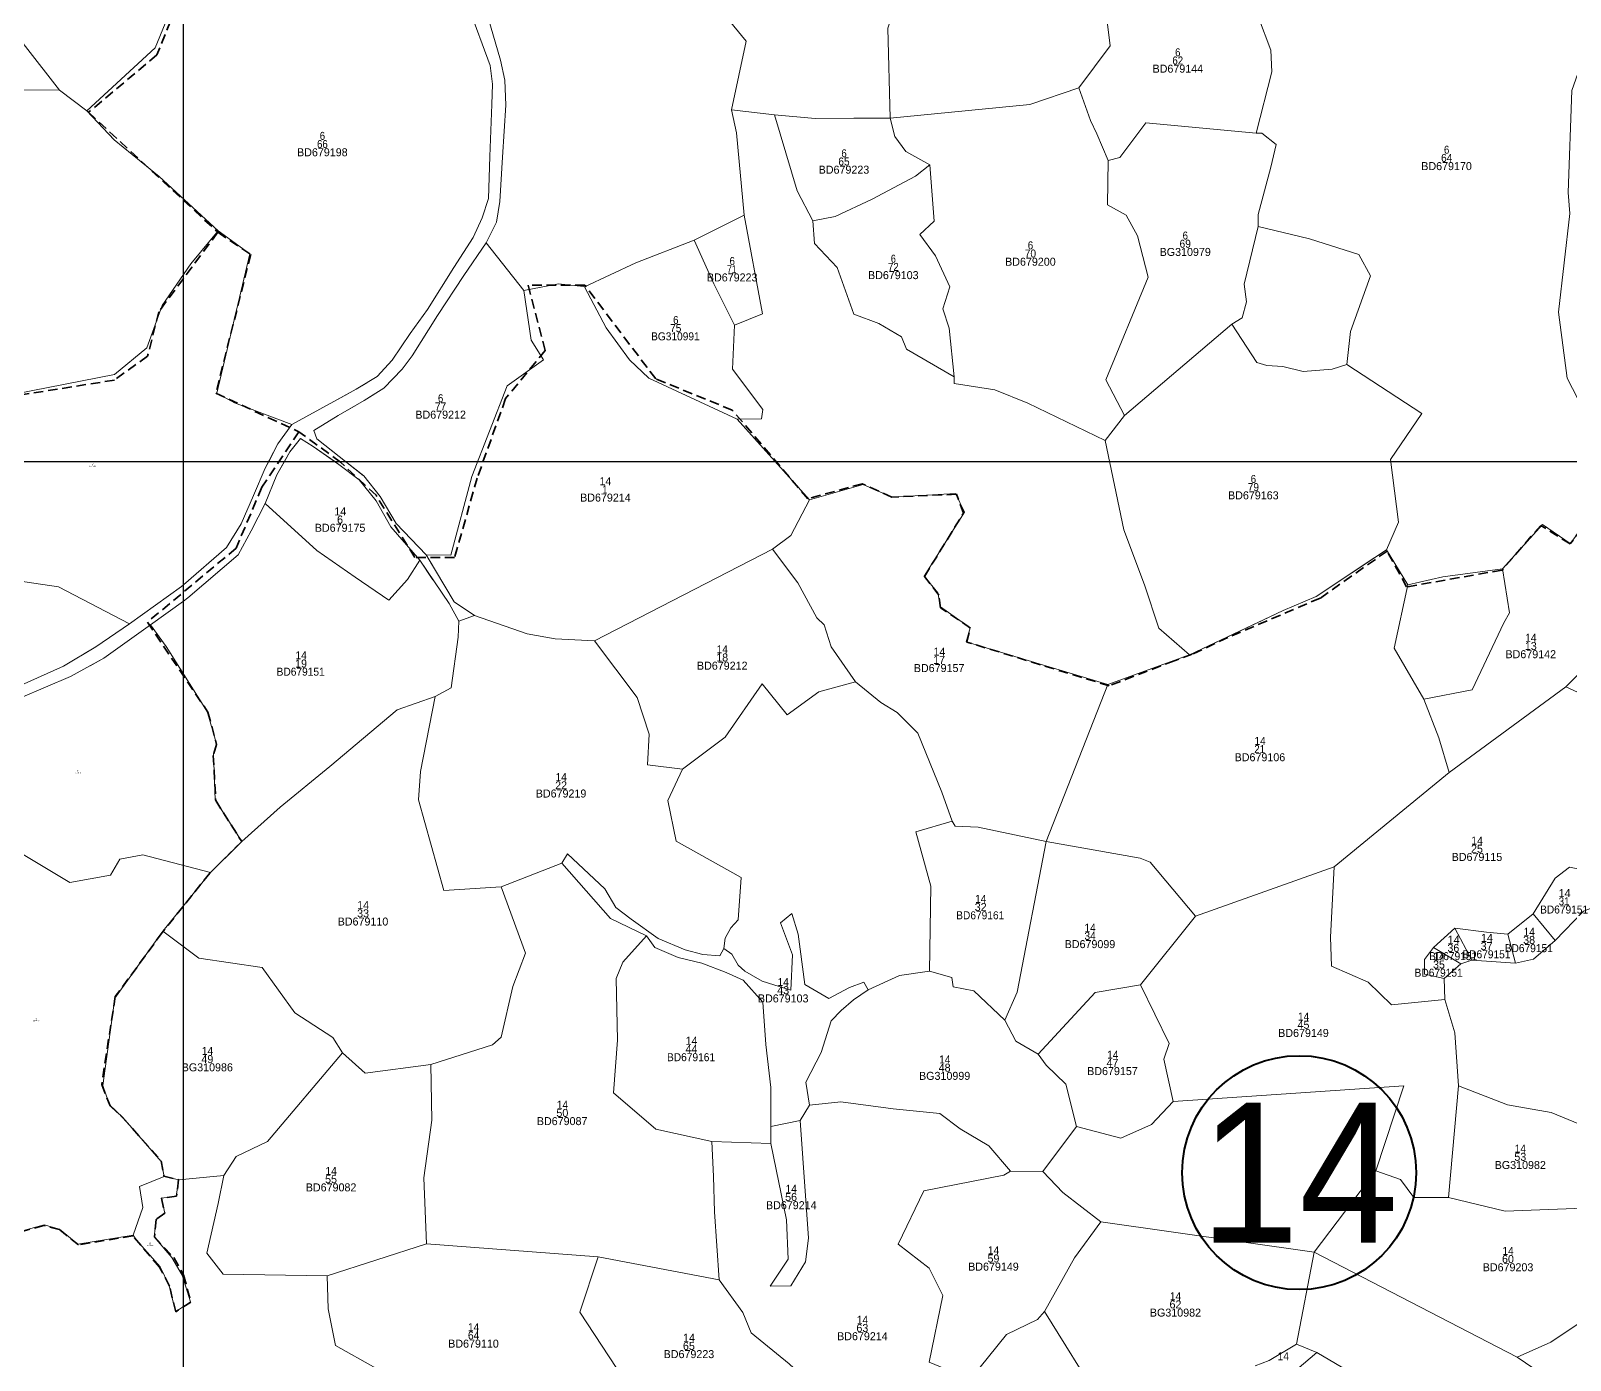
# Model space of a CAD drawing. Header units: metres. Extents: x 547915 to 556085, y 1814738 to 1822008.
# Drawn here: x 548924 to 549693, y 1818551 to 1819215 of the extents above; entities that cross this region are included whole.
import ezdxf
from ezdxf.enums import TextEntityAlignment as Align

# ---------------------------------------------------------------- set-up
doc = ezdxf.new("R2010")
doc.units = ezdxf.units.M
doc.header["$LTSCALE"] = 1.6
doc.linetypes.add('MEDIUM_DASHED', pattern=[4.5, 3, -1.5])
for name, color, linetype, lineweight in [('10', 7, 'Continuous', 13), ('23', 7, 'Continuous', 13), ('34', 7, 'MEDIUM_DASHED', 35), ('54', 7, 'Continuous', 25)]:
    doc.layers.add(name, color=color, linetype=linetype, lineweight=lineweight)
doc.layers.add('20', color=7, linetype='Continuous')

msp = doc.modelspace()

# ---------------------------------------------------------------- linework, layer by layer
at = {"layer": '10'}
for p, q in [((548938.14, 1819185.66), (548951.83, 1819175.4)), ((549273.92, 1819175.9), (549295.4, 1819173.36)), ((549151.4, 1819109.27), (549170.11, 1819085.53)), ((549470.37, 1819022.99), (549523.97, 1819068.63)), ((549470.37, 1819022.99), (549460.8, 1819010.5)), ((549590.2, 1818948.45), (549601.33, 1818955.89)), ((549462.06, 1818888.45), (549502.86, 1818903.28)), ((549431.27, 1818809.94), (549462.06, 1818888.45)), ((549013.52, 1818794.42), (549029.3, 1818810.06)), ((549505.97, 1818772.66), (549478.34, 1818738.37)), ((549674.71, 1818773.75), (549685.7, 1818760.53)), ((549643.96, 1818750.71), (549635.56, 1818766.6)), ((549662.04, 1818763.72), (549665.8, 1818749.1)), ((549624.83, 1818756.92), (549638.46, 1818748.81)), ((549630.14, 1818741.43), (549630.51, 1818731.07)), ((549313.03, 1818678.15), (549308.23, 1818670.54)), ((549293.65, 1818667.49), (549308.23, 1818670.54)), ((549429.58, 1818645), (549446.36, 1818667.56)), ((549596.07, 1818645.36), (549565.28, 1818604.73)), ((549020.27, 1818642.97), (548997.73, 1818640.82)), ((549071.82, 1818592.84), (549121.54, 1818608.85)), ((549121.54, 1818608.85), (549207.31, 1818602.4)), ((549267.74, 1818590.79), (549207.31, 1818602.4)), ((549666.66, 1818552.09), (549565.28, 1818604.73))]:
    msp.add_line(p, q, dxfattribs=at)
for points in [[(549313.61, 1819323.28), (549308.39, 1819289.92), (549310.22, 1819246.25), (549289.82, 1819239.18), (549268.94, 1819225.2), (549281.31, 1819210.18), (549273.92, 1819175.9)], [(548951.83, 1819175.4), (548985.95, 1819206.78), (549000.84, 1819243.55), (548938.49, 1819316.2)], [(549435.49, 1819278.07), (549408.67, 1819268.7), (549380.22, 1819264.15), (549366.25, 1819236.21), (549358.1, 1819234.94), (549352.11, 1819216.61), (549353.32, 1819171.62)], [(549705.63, 1819017.09), (549699.6, 1819026.09), (549691.66, 1819041.62), (549687.24, 1819074.71), (549692.92, 1819123.96), (549692.08, 1819134.57), (549694.01, 1819185.53), (549709, 1819228), (549721.04, 1819259.32), (549735.79, 1819282.28)], [(549486.28, 1819249.42), (549468.22, 1819233.26), (549461.53, 1819221.37), (549463.27, 1819207.79), (549447.5, 1819186.88)], [(548894.01, 1819243.43), (548902.75, 1819231.03), (548938.14, 1819185.66)], [(549000.84, 1819243.55), (548985.95, 1819206.78), (548951.83, 1819175.4)], [(549517.32, 1819241.21), (549537.33, 1819221.91), (549543.52, 1819205.73), (549544.02, 1819194.77), (549536.24, 1819164.17)], [(548938.14, 1819185.66), (548902.94, 1819185.83), (548857.78, 1819158.56), (548836.76, 1819145.69), (548823.33, 1819140.34), (548798.81, 1819122.41)], [(549447.5, 1819186.88), (549423.11, 1819178.51), (549353.32, 1819171.62)], [(549447.5, 1819186.88), (549453.42, 1819170.54), (549456.6, 1819163.81), (549462.2, 1819150.41)], [(548951.83, 1819175.4), (548965.41, 1819160.82), (548987.94, 1819142.47), (549017.32, 1819115.28), (549003.67, 1819098.77), (548989.38, 1819077.95), (548981.8, 1819056.85), (548965.54, 1819043.52), (548866, 1819024), (548841, 1819020)], [(548951.83, 1819175.4), (548965.41, 1819160.82), (548987.94, 1819142.47), (549017.32, 1819115.28)], [(549280.38, 1819123.2), (549276.41, 1819164.38), (549273.92, 1819175.9)], [(549314.57, 1819120.33), (549306.83, 1819135.26), (549295.4, 1819173.36)], [(549353.32, 1819171.62), (549335.05, 1819171.61), (549315.78, 1819171.47), (549295.4, 1819173.36)], [(549373.18, 1819148.4), (549361.1, 1819155.07), (549355.58, 1819162.51), (549353.32, 1819171.62)], [(549462.2, 1819150.41), (549468.03, 1819151.94), (549481.03, 1819169.27), (549536.24, 1819164.17)], [(549536.24, 1819164.17), (549539.02, 1819164.11), (549546.29, 1819158.52), (549543.57, 1819147.19), (549537.22, 1819123.44), (549537.27, 1819117.56)], [(549314.57, 1819120.33), (549325.76, 1819122.48), (549344.32, 1819131.1), (549365.87, 1819142.67), (549373.18, 1819148.4)], [(549385.34, 1819042.31), (549382.74, 1819066.67), (549379.68, 1819076.38), (549383.12, 1819087.38), (549375.98, 1819102.78), (549368.16, 1819113.5), (549375.25, 1819120.13), (549373.18, 1819148.4)], [(549462.2, 1819150.41), (549461.9, 1819128.31), (549471.24, 1819123.22), (549476.88, 1819112.86), (549482.23, 1819092.14), (549461.01, 1819040.87), (549470.37, 1819022.99)], [(549275.42, 1819068.14), (549289.5, 1819073.78), (549280.38, 1819123.2), (549255.38, 1819110.66)], [(548841, 1819020), (548866, 1819024), (548965.54, 1819043.52), (548981.8, 1819056.85), (548989.38, 1819077.95), (549003.67, 1819098.77), (549017.32, 1819115.28), (549033.18, 1819103.89), (549016.75, 1819034.2), (549025.57, 1819029.31), (549054.14, 1819018.52)], [(549054.14, 1819018.52), (549025.57, 1819029.31), (549016.75, 1819034.2), (549033.18, 1819103.89), (549017.32, 1819115.28)], [(549385.34, 1819042.31), (549361.4, 1819056.12), (549358.98, 1819062.34), (549347.66, 1819068.96), (549335.11, 1819073.67), (549326.8, 1819096.91), (549315.42, 1819109.06), (549314.57, 1819120.33)], [(549523.97, 1819068.63), (549529.14, 1819071.85), (549531.45, 1819079.84), (549530.24, 1819088.72), (549537.27, 1819117.56)], [(549581.53, 1819048.46), (549583.3, 1819064.99), (549593.33, 1819092.85), (549587.55, 1819103.52), (549562.92, 1819111.32), (549537.27, 1819117.56)], [(549200.54, 1819087.31), (549226.17, 1819099.33), (549255.38, 1819110.66)], [(549255.38, 1819110.66), (549265.11, 1819088.88), (549275.42, 1819068.14)], [(549312.98, 1818980.85), (549276.87, 1819021.18), (549232.72, 1819041.59), (549222.93, 1819050.87), (549211.27, 1819066.86), (549200.54, 1819087.31), (549200.08, 1819087.41), (549187.49, 1819088.89), (549170.11, 1819085.53), (549173.83, 1819060.59), (549179.98, 1819050.76), (549161.82, 1819037.83), (549144.27, 1818992.54), (549133.68, 1818953.19), (549121.3, 1818953.33)], [(549170.11, 1819085.53), (549173.83, 1819060.59), (549179.98, 1819050.76), (549161.82, 1819037.83), (549144.27, 1818992.54), (549133.68, 1818953.19), (549121.3, 1818953.33)], [(549170.11, 1819085.53), (549187.49, 1819088.89), (549200.08, 1819087.41), (549200.54, 1819087.31)], [(549276.87, 1819021.18), (549232.72, 1819041.59), (549222.93, 1819050.87), (549211.27, 1819066.86), (549200.54, 1819087.31)], [(549275.42, 1819068.14), (549274.42, 1819046.08), (549289.58, 1819025.98), (549288.94, 1819021.35), (549276.87, 1819021.18)], [(549523.97, 1819068.63), (549536.48, 1819049.53), (549541.58, 1819048.07), (549549.62, 1819047.55), (549559.68, 1819044.94), (549574.24, 1819046.24), (549581.53, 1819048.46)], [(549581.53, 1819048.46), (549618.97, 1819024), (549603.33, 1819000.96), (549607.3, 1818969.62), (549601.33, 1818955.89)], [(549385.34, 1819042.31), (549385.3, 1819038.93), (549405.55, 1819035.79), (549422.05, 1819029.11), (549460.8, 1819010.5)], [(549276.87, 1819021.18), (549312.98, 1818980.85), (549339.84, 1818988.54), (549354.03, 1818982.11), (549385.98, 1818983.96), (549390.39, 1818974.6), (549383.34, 1818963.28), (549370.21, 1818942.64), (549377.15, 1818934.25), (549378.39, 1818927.38), (549393.29, 1818916.88), (549391.33, 1818909.85), (549462.06, 1818888.45)], [(549705.63, 1819017.09), (549711.63, 1818997.69), (549707.44, 1818977.45), (549693.18, 1818959.05), (549679.31, 1818968.42), (549659.34, 1818946.35), (549629.49, 1818942.29), (549612.09, 1818938.25), (549601.33, 1818955.89)], [(549460.8, 1819010.5), (549470.1, 1818965.85), (549480.33, 1818938.25), (549487.54, 1818916.6), (549502.86, 1818903.28), (549519.26, 1818911.04)], [(549312.98, 1818980.85), (549339.84, 1818988.54), (549354.03, 1818982.11), (549385.98, 1818983.96), (549390.39, 1818974.6), (549383.34, 1818963.28), (549370.21, 1818942.64), (549377.15, 1818934.25), (549378.39, 1818927.38), (549393.29, 1818916.88), (549391.33, 1818909.85), (549462.06, 1818888.45)], [(549040.91, 1818978.94), (549066.78, 1818955.47), (549085.83, 1818942.15), (549102.71, 1818930.69), (549111.98, 1818940.95), (549118.16, 1818950.59)], [(549312.98, 1818980.85), (549303.55, 1818962.99), (549294.51, 1818956.22)], [(549693.18, 1818959.05), (549679.31, 1818968.42), (549659.34, 1818946.35)], [(549145.44, 1818922.96), (549171.8, 1818913.87), (549185.85, 1818911.35), (549205.47, 1818910.32), (549294.51, 1818956.22)], [(549294.51, 1818956.22), (549307.07, 1818939.39), (549316.58, 1818921.8), (549320.25, 1818918.39), (549323.77, 1818907.31), (549335.99, 1818889.82)], [(549612.09, 1818938.25), (549601.33, 1818955.89), (549566.2, 1818932.41), (549549.74, 1818925.46), (549502.86, 1818903.28), (549462.06, 1818888.45)], [(548973.01, 1818918.81), (548937.55, 1818937.29), (548854.22, 1818949.72)], [(549519.26, 1818911.04), (549549.74, 1818925.46), (549566.2, 1818932.41), (549590.2, 1818948.45)], [(549612.09, 1818938.25), (549629.49, 1818942.29), (549659.34, 1818946.35)], [(549659.34, 1818946.35), (549662.91, 1818924.27), (549660.01, 1818919.29), (549644.19, 1818885.87), (549619.95, 1818881.09)], [(549619.95, 1818881.09), (549605.13, 1818906.74), (549612.09, 1818938.25)], [(549013.52, 1818794.42), (549029.3, 1818810.06), (549015.98, 1818830.79), (549015.03, 1818854.02), (549016.7, 1818858.31), (549011.89, 1818875.06), (548991.42, 1818907.51), (548983.59, 1818918.3)], [(548983.59, 1818918.3), (548991.42, 1818907.51), (549011.89, 1818875.06), (549016.7, 1818858.31), (549015.03, 1818854.02), (549015.98, 1818830.79), (549029.3, 1818810.06)], [(549125.79, 1818882.44), (549133.89, 1818886.84), (549137.34, 1818912.21), (549137.76, 1818920.23)], [(549205.47, 1818910.32), (549226.8, 1818881.94), (549232.81, 1818863.73), (549231.97, 1818848.37), (549249.44, 1818846.21)], [(549726.18, 1818912.9), (549711.37, 1818907.73), (549690.97, 1818887.3), (549708.77, 1818879.19)], [(549029.3, 1818810.06), (549048.45, 1818827.12), (549073.18, 1818847.47), (549106.83, 1818875.82), (549125.79, 1818882.44)], [(549125.79, 1818882.44), (549118.61, 1818845.03), (549117.47, 1818830.76), (549130.21, 1818785.44), (549158.86, 1818787.37), (549189.13, 1818799.1)], [(549249.44, 1818846.21), (549270.76, 1818862.12), (549289.32, 1818888.88), (549301.85, 1818873.38), (549317.56, 1818884.86), (549335.99, 1818889.82)], [(549335.99, 1818889.82), (549348.66, 1818879.49), (549356.72, 1818874.54), (549367.18, 1818864.17), (549379.04, 1818834.73), (549384.3, 1818820.09)], [(549619.95, 1818881.09), (549627.59, 1818861.79), (549632.74, 1818844.47), (549690.97, 1818887.3)], [(549249.44, 1818846.21), (549242.21, 1818830.43), (549246.3, 1818810.08), (549278.84, 1818792.07), (549277.32, 1818770.88), (549273.56, 1818766.78), (549270.86, 1818761.62), (549270.07, 1818756.47)], [(549632.74, 1818844.47), (549575.13, 1818797.35), (549505.97, 1818772.66)], [(548850.55, 1818812.32), (548872.16, 1818812.19), (548895.27, 1818818.12), (548943.28, 1818789.55), (548963.56, 1818793.2), (548968.27, 1818801.16), (548979.71, 1818803.28), (549013.52, 1818794.42)], [(549384.3, 1818820.09), (549366.13, 1818814.79), (549373.61, 1818787.61), (549372.95, 1818745.11)], [(549384.3, 1818820.09), (549385.8, 1818817.58), (549397.28, 1818817.22), (549431.27, 1818809.94)], [(549431.27, 1818809.94), (549416.81, 1818734.68), (549410.53, 1818720.71)], [(549431.27, 1818809.94), (549478.19, 1818801.65), (549483.15, 1818799.65), (549505.97, 1818772.66)], [(549189.13, 1818799.1), (549191.99, 1818803.77), (549210.68, 1818786.27), (549216.14, 1818777.07), (549223.85, 1818771.08), (549237.28, 1818761.51), (549250.88, 1818755.77), (549259.59, 1818753.47), (549268.19, 1818752.82), (549270.07, 1818756.47)], [(549231.53, 1818762.86), (549213.55, 1818771.44), (549189.13, 1818799.1)], [(549013.52, 1818794.42), (548989.78, 1818765.12), (548965.69, 1818731.69), (548959.69, 1818687.97), (548963.13, 1818678.33), (548969.79, 1818671.97), (548988.88, 1818650.04), (548990.46, 1818642.49)], [(549079.59, 1818704.35), (549074.75, 1818712.03), (549055.77, 1818724.28), (549039.43, 1818746.99), (549007.82, 1818751.59), (548989.78, 1818765.12), (549013.52, 1818794.42)], [(549575.13, 1818797.35), (549573.44, 1818762.1), (549573.88, 1818747.7), (549592.23, 1818739.67), (549603.8, 1818728.36), (549630.51, 1818731.07)], [(549702.12, 1818795.29), (549692.75, 1818797.23), (549685.64, 1818791.74), (549674.71, 1818773.75), (549662.04, 1818763.72)], [(549158.86, 1818787.37), (549170.94, 1818754.14), (549164.73, 1818737.46), (549158.8, 1818712.09), (549154.46, 1818708.39), (549123.63, 1818698.56)], [(549685.7, 1818760.53), (549699.83, 1818775.08), (549704.18, 1818776.86), (549730.38, 1818776.91)], [(549342.21, 1818735.77), (549340.17, 1818739.6), (549332.91, 1818736.92), (549322.66, 1818731.53), (549310.58, 1818738.45), (549308.29, 1818756.18), (549307.26, 1818763.62), (549304.21, 1818773.97), (549298.41, 1818769.38), (549304.41, 1818753.25), (549303.59, 1818735.64), (549289.33, 1818740.18), (549280.71, 1818745.12), (549277.37, 1818748.09), (549274.13, 1818753.58), (549270.07, 1818756.47)], [(548997.73, 1818640.82), (548990.46, 1818642.49), (548988.88, 1818650.04), (548969.79, 1818671.97), (548963.13, 1818678.33), (548959.69, 1818687.97), (548965.69, 1818731.69), (548989.78, 1818765.12)], [(549231.53, 1818762.86), (549219.62, 1818749.74), (549216.3, 1818741.51), (549217.05, 1818710.67), (549215.05, 1818684.32), (549236.19, 1818666.16), (549264.17, 1818660.03)], [(549231.53, 1818762.86), (549235.59, 1818756.99), (549247.36, 1818752.01), (549259.07, 1818749.17), (549271.31, 1818744.41), (549279.86, 1818740.73), (549289.66, 1818729.7), (549291.16, 1818708.55), (549293.59, 1818687.05), (549293.65, 1818667.49)], [(549662.04, 1818763.72), (549651.31, 1818764.63), (549635.56, 1818766.6), (549624.83, 1818756.92)], [(549665.8, 1818749.1), (549674.91, 1818751.11), (549685.7, 1818760.53)], [(549624.83, 1818756.92), (549620.27, 1818750.92), (549620.39, 1818743.61), (549630.14, 1818741.43)], [(549342.21, 1818735.77), (549357.97, 1818743.07), (549372.95, 1818745.11)], [(549372.95, 1818745.11), (549384.11, 1818742.06), (549384.84, 1818737.35), (549395.13, 1818735.25), (549410.53, 1818720.71)], [(549630.14, 1818741.43), (549638.46, 1818748.81), (549643.96, 1818750.71), (549665.8, 1818749.1)], [(549478.34, 1818738.37), (549455.69, 1818734.43), (549427.28, 1818703.66)], [(549494.7, 1818680.01), (549490.08, 1818701.22), (549492.81, 1818709.02), (549478.34, 1818738.37)], [(549342.21, 1818735.77), (549335.03, 1818730.83), (549328.77, 1818725.57), (549323.79, 1818720.33), (549318.72, 1818704.41), (549311.11, 1818689.58), (549313.03, 1818678.15)], [(549630.51, 1818731.07), (549635.52, 1818714.4), (549637.33, 1818687.89)], [(549427.28, 1818703.66), (549416.09, 1818710.23), (549410.53, 1818720.71)], [(549079.59, 1818704.35), (549042.02, 1818659.99), (549026.48, 1818652.57), (549020.27, 1818642.97)], [(549123.63, 1818698.56), (549090.85, 1818694.24), (549079.59, 1818704.35)], [(549123.63, 1818698.56), (549124.13, 1818670.67), (549120.18, 1818641.81), (549121.54, 1818608.85)], [(549427.28, 1818703.66), (549431.21, 1818698.12), (549441.07, 1818688.58), (549446.36, 1818667.56)], [(549494.7, 1818680.01), (549609.94, 1818687.79), (549596.07, 1818645.36)], [(549699.83, 1818626.69), (549660.66, 1818625.11), (549632.36, 1818632), (549637.33, 1818687.89)], [(549637.33, 1818687.89), (549661.91, 1818678.29), (549683.72, 1818674.55), (549711.93, 1818662.81), (549699.83, 1818626.69)], [(549313.03, 1818678.15), (549328.69, 1818679.79), (549354.76, 1818676.31), (549378.18, 1818674.03), (549388.26, 1818666.37), (549402.63, 1818657.88), (549413.43, 1818645.14)], [(549446.36, 1818667.56), (549468.63, 1818661.73), (549483.92, 1818668.53), (549494.7, 1818680.01)], [(549293.65, 1818667.49), (549293.62, 1818658.92), (549264.17, 1818660.03)], [(549308.23, 1818670.54), (549312.54, 1818611.72), (549311, 1818599.85), (549303.69, 1818587.83), (549293.31, 1818587.64), (549302.29, 1818601.16), (549301.49, 1818620.76), (549293.62, 1818658.92)], [(549264.17, 1818660.03), (549264.91, 1818642.52), (549265.41, 1818624.88), (549267.74, 1818590.79)], [(549413.43, 1818645.14), (549410.03, 1818643.15), (549370.11, 1818635.29), (549357.22, 1818608.67), (549372.84, 1818596.59), (549379.65, 1818583), (549372.8, 1818549.71), (549393.44, 1818541.21)], [(549458.6, 1818619.87), (549439.53, 1818634.51), (549429.58, 1818645), (549413.43, 1818645.14)], [(549632.36, 1818632), (549614.98, 1818631.95), (549608.34, 1818641.04), (549596.07, 1818645.36)], [(548974.91, 1818613.21), (548979.76, 1818627.07), (548978.02, 1818637.49), (548990.46, 1818642.49)], [(548990.46, 1818642.49), (548997.73, 1818640.82), (548996.48, 1818632.62), (548989.16, 1818631.62), (548990.68, 1818624.2), (548986.35, 1818621.06), (548985.37, 1818612.31), (548994.31, 1818601.98), (548999.37, 1818593.1), (549003.6, 1818579.78), (548996.1, 1818574.79), (548992.89, 1818587.99), (548988.37, 1818597.26), (548976.74, 1818610.43), (548974.91, 1818613.21)], [(548997.73, 1818640.82), (548996.48, 1818632.62), (548989.16, 1818631.62), (548990.68, 1818624.2), (548986.35, 1818621.06), (548985.37, 1818612.31), (548994.31, 1818601.98), (548999.37, 1818593.1), (549003.6, 1818579.78)], [(549071.82, 1818592.84), (549019.91, 1818593.67), (549011.66, 1818604.23), (549017.32, 1818629.01), (549020.27, 1818642.97)], [(549740.26, 1818631.58), (549752.15, 1818611.92), (549763.33, 1818593.35), (549721.8, 1818585.29), (549683.47, 1818559.65), (549666.66, 1818552.09)], [(548909.8, 1818612.68), (548930.42, 1818618.34), (548938.07, 1818616.17), (548947.3, 1818608.68), (548974.91, 1818613.21)], [(548909.8, 1818612.68), (548930.42, 1818618.34), (548938.07, 1818616.17), (548947.3, 1818608.68), (548974.91, 1818613.21), (548976.74, 1818610.43), (548988.37, 1818597.26), (548992.89, 1818587.99), (548996.1, 1818574.79), (549003.6, 1818579.78)], [(549430.36, 1818574.99), (549445.48, 1818601.86), (549458.6, 1818619.87)], [(549458.6, 1818619.87), (549565.28, 1818604.73), (549556.42, 1818558.61), (549566.56, 1818554.52)], [(549220.17, 1818541.08), (549198.24, 1818574.7), (549207.31, 1818602.4)], [(549134.17, 1818496.15), (549121.48, 1818509.02), (549121.24, 1818530.39), (549096.13, 1818546.69), (549075.97, 1818557.92), (549072.35, 1818576.25), (549071.82, 1818592.84)], [(549267.74, 1818590.79), (549279.71, 1818574.53), (549283.86, 1818564.36), (549302.75, 1818548.88), (549309.84, 1818542.35), (549310.01, 1818531.32), (549300.97, 1818522.41)], [(549393.44, 1818541.21), (549411.35, 1818563.41), (549426.94, 1818570.95), (549430.36, 1818574.99), (549458.53, 1818529.66)], [(549566.56, 1818554.52), (549549.82, 1818540.31), (549536.49, 1818540.14), (549507.17, 1818539.34), (549484.83, 1818532.52)], [(549535.74, 1818547.84), (549542.77, 1818550.56), (549556.42, 1818558.61)], [(549666.17, 1818468.26), (549667.74, 1818482.64), (549661.59, 1818499.06), (549603.92, 1818532.42), (549566.56, 1818554.52)], [(549666.66, 1818552.09), (549694.76, 1818532.95), (549706.87, 1818530.49)]]:
    msp.add_lwpolyline(points, dxfattribs=at)
at = {"layer": '23'}
for p, q in [((549040.93, 1818996.64), (549042.68, 1819000)), ((549046.7, 1818993.27), (549050.48, 1819000)), ((549121.3, 1818953.33), (549128.48, 1818941.38)), ((548973.01, 1818918.81), (548999.03, 1818937.48)), ((548973.01, 1818918.81), (548999.03, 1818937.48)), ((548999.03, 1818937.48), (549000, 1818938.32)), ((548999.03, 1818937.48), (549000, 1818938.32))]:
    msp.add_line(p, q, dxfattribs=at)
for points in [[(549151.5, 1819368.56), (549147.15, 1819338.97), (549144.93, 1819313.02), (549143.62, 1819280), (549143.4, 1819255.51), (549144.88, 1819246.26), (549149.95, 1819229.8), (549158.51, 1819200.62), (549160.67, 1819190.7), (549161.24, 1819178.15), (549159.45, 1819152.22), (549158.1, 1819130.01), (549156.51, 1819119.65), (549151.4, 1819109.27)], [(549137.47, 1819280.83), (549137.22, 1819254.48), (549138.77, 1819245.52), (549142.49, 1819227.28), (549153.4, 1819198.01), (549154.47, 1819188.67), (549154.22, 1819178.49), (549153.18, 1819152.44), (549152.52, 1819131.45), (549149.35, 1819121.78), (549144.93, 1819111.93), (549135.22, 1819096.96), (549122.06, 1819076.05), (549113.4, 1819063.93), (549104.35, 1819050.7), (549096.89, 1819042.42), (549086.34, 1819036.16), (549075.13, 1819029.91), (549054.14, 1819018.52)], [(549151.4, 1819109.27), (549140.18, 1819093.07), (549127.01, 1819072.91), (549114.42, 1819052.84), (549109.32, 1819046.11), (549100.23, 1819036.73), (549090.45, 1819030.55), (549077.45, 1819023.03), (549065.22, 1819015.46)], [(549091.64, 1819039.3), (549086.34, 1819036.16), (549075.13, 1819029.91), (549054.14, 1819018.52)], [(549082.49, 1819034.01), (549075.13, 1819029.91), (549054.14, 1819018.52)], [(549094.91, 1819033.37), (549090.45, 1819030.55), (549077.45, 1819023.03), (549065.22, 1819015.46), (549066.66, 1819011.27), (549089.95, 1818992.99)], [(549086.33, 1819028.17), (549077.45, 1819023.03), (549065.22, 1819015.46)], [(549000, 1818938.32), (549021.53, 1818956.98), (549028.96, 1818968.76), (549034.99, 1818983.06), (549040.93, 1818996.64), (549047.29, 1819008.86), (549054.14, 1819018.52)], [(549042.68, 1819000), (549047.29, 1819008.86), (549054.14, 1819018.52)], [(549042.68, 1819000), (549047.29, 1819008.86), (549054.14, 1819018.52)], [(549065.22, 1819015.46), (549066.66, 1819011.27), (549081.02, 1819000)], [(549065.22, 1819015.46), (549066.66, 1819011.27), (549081.02, 1819000)], [(549002.21, 1818931.75), (549027.35, 1818953.34), (549033.97, 1818965.29), (549040.91, 1818978.94), (549046.7, 1818993.27), (549053.21, 1819004.87), (549058.63, 1819011.41), (549064.88, 1819007.45), (549077.73, 1818998.57), (549087.82, 1818990.81), (549087.9, 1818990.71)], [(549050.48, 1819000), (549053.21, 1819004.87), (549058.63, 1819011.41), (549064.88, 1819007.45), (549075.66, 1819000)], [(549075.66, 1819000), (549064.88, 1819007.45), (549058.63, 1819011.41), (549053.21, 1819004.87), (549050.48, 1819000)], [(549000, 1818938.32), (549021.53, 1818956.98), (549028.96, 1818968.76), (549034.99, 1818983.06), (549040.93, 1818996.64), (549042.68, 1819000)], [(549050.48, 1819000), (549046.7, 1818993.27), (549040.91, 1818978.94)], [(549075.66, 1819000), (549077.73, 1818998.57), (549087.82, 1818990.81), (549096.4, 1818980.39), (549103.67, 1818967.32), (549118.16, 1818950.59), (549124.75, 1818940.87)], [(549118.16, 1818950.59), (549103.67, 1818967.32), (549096.4, 1818980.39), (549087.82, 1818990.81), (549077.73, 1818998.57), (549075.66, 1819000)], [(549081.02, 1819000), (549090.15, 1818992.83), (549098.41, 1818982.48), (549106.41, 1818968.97), (549121.3, 1818953.33)], [(549081.02, 1819000), (549090.15, 1818992.83), (549098.41, 1818982.48), (549106.41, 1818968.97), (549121.3, 1818953.33)], [(549040.91, 1818978.94), (549033.97, 1818965.29), (549027.35, 1818953.34), (549002.21, 1818931.75)], [(549121.3, 1818953.33), (549135.43, 1818929.81), (549145.44, 1818922.96), (549137.76, 1818920.23)], [(549137.76, 1818920.23), (549132.79, 1818929.02), (549118.16, 1818950.59)], [(549002.21, 1818931.75), (549000, 1818930.15), (548983.59, 1818918.3)], [(549002.21, 1818931.75), (549000, 1818930.15), (548983.59, 1818918.3)], [(548841.32, 1818825.61), (548844.97, 1818841.99), (548848.28, 1818848.56), (548854.31, 1818856.26), (548861.73, 1818862.3), (548875.35, 1818869.41), (548891.29, 1818875.86), (548940.12, 1818897.62), (548956.23, 1818907.29), (548973.01, 1818918.81)], [(548850.55, 1818812.32), (548849.6, 1818825.59), (548851.64, 1818839.15), (548858.62, 1818852.19), (548864.84, 1818857.51), (548877.82, 1818864.44), (548893.42, 1818871.1), (548943.52, 1818892.43), (548960.3, 1818901.69), (548983.59, 1818918.3)], [(548950.15, 1818903.64), (548956.23, 1818907.29), (548973.01, 1818918.81)], [(548953.36, 1818897.86), (548960.3, 1818901.69), (548983.59, 1818918.3)]]:
    msp.add_lwpolyline(points, dxfattribs=at)
at = {"layer": '34'}
for points in [[(549001.54, 1819240.2), (548986.78, 1819203.25), (548952.62, 1819174.62), (549017.24, 1819114.58), (548987.7, 1819074.86), (548982.16, 1819052.69), (548965.54, 1819040.68), (548837.24, 1819020.36)], [(549017.24, 1819114.58), (549033.74, 1819103.49), (549033.74, 1819103.49), (549016.2, 1819034.21), (549057.74, 1819014.81), (549039.28, 1818987.1), (549026.36, 1818956.62), (548982.05, 1818919.67), (549012.3, 1818874.64), (549016.65, 1818858.56), (549014.91, 1818853.05), (549016.2, 1818830.42), (549029.19, 1818810.03), (549013.27, 1818794.2), (548989.44, 1818764.49), (548965.96, 1818732.43), (548959.18, 1818688.48), (548963.35, 1818677.84), (548969.82, 1818671.8), (548988.98, 1818650.32), (548990.3, 1818642.68), (548997.57, 1818640.9), (548996.58, 1818632.66), (548989.16, 1818631.58), (548990.72, 1818624.08), (548986.46, 1818621.01), (548985.5, 1818612.27), (548995.18, 1818601.99), (549000.09, 1818593.29), (549003.71, 1818579.73), (548996.2, 1818574.9), (548993.05, 1818587.7), (548988.12, 1818597.2), (548974.71, 1818612.78), (548947.6, 1818608.4), (548937.97, 1818616.02), (548930.28, 1818617.94), (548905.5, 1818611.31)], [(549611.43, 1818937.34), (549601.67, 1818955.19), (549568.19, 1818931.66), (549522.04, 1818912), (549504.28, 1818903.59), (549495.24, 1818900.39), (549462.76, 1818887.8), (549391.66, 1818909.71), (549393.38, 1818916.72), (549378.45, 1818926.83), (549377.65, 1818933.15), (549370.4, 1818942.51), (549389.93, 1818974.21), (549386.39, 1818983.6), (549354.11, 1818982.19), (549339.32, 1818988.85), (549312.15, 1818981.4), (549274.33, 1819025.74), (549236.1, 1819041.33), (549200.7, 1819088.09), (549172.38, 1819088.09), (549180.87, 1819055.5), (549161.05, 1819031.41), (549146.89, 1818991.73), (549135.56, 1818952.05), (549115.73, 1818952.05), (549096.3, 1818983.1), (549096.3, 1818983.1), (549078.53, 1818999.73), (549057.74, 1819014.81)], [(549707.79, 1818977.83), (549693.12, 1818958.83), (549678.45, 1818968.06), (549659.09, 1818945.66), (549611.43, 1818937.34)]]:
    msp.add_lwpolyline(points, dxfattribs=at)
at = {"layer": '34', "linetype": 'Continuous', "lineweight": 40}
msp.add_circle((549557.705, 1818644.403), 58.489, dxfattribs=at)
at = {"layer": '54'}
for p, q in [((549000, 1817000), (549000, 1821000)), ((548000, 1819000), (556000, 1819000))]:
    msp.add_line(p, q, dxfattribs=at)

# ---------------------------------------------------------------- texts
at = {"layer": '20'}
for s, height, width, p in [('6', 4, 0.9, (549497.025, 1819202.6)), ('62', 4, 0.9, (549497.03, 1819198.5)), ('66', 4, 0.9, (549069.5, 1819156.71)), ('6', 4, 0.9, (549069.505, 1819160.81)), ('65', 4, 0.95, (549330.19, 1819148)), ('6', 4, 0.9, (549330.225, 1819152.1)), ('64', 4, 0.95, (549631.45, 1819149.79)), ('6', 4, 0.9, (549631.415, 1819153.89)), ('6', 4, 0.9, (549500.785, 1819110.97)), ('70', 4, 0.95, (549423.365, 1819101.98)), ('6', 4, 0.9, (549423.405, 1819106.08)), ('69', 4, 0.95, (549500.745, 1819106.87)), ('71', 4, 0.8, (549274.13, 1819094.13)), ('6', 4, 0.9, (549274.345, 1819098.23)), ('72', 4, 0.9, (549354.87, 1819095.28)), ('6', 4, 0.85, (549354.87, 1819099.38)), ('75', 4, 0.95, (549246.09, 1819064.67)), ('6', 4, 0.9, (549246.125, 1819068.77)), ('BG310991', 4, 0.95, (549245.915, 1819060.57)), ('77', 4, 0.95, (549128.55, 1819025.51)), ('6', 4, 0.9, (549128.595, 1819029.61)), ('BD679091', 0.5, 0.95, (548954.61, 1818997.45)), ('13', 0.5, 0.95, (548954.635, 1818998.65)), ('1', 0.5, 0.7, (548954.62, 1818998.05)), ('6', 4, 0.9, (549534.835, 1818989.27)), ('1', 4, 0.8, (549210.725, 1818984.05)), ('79', 4, 0.95, (549534.8, 1818985.17)), ('14', 4, 0.95, (549673.5, 1818909.84)), ('14', 4, 0.95, (549269.37, 1818904.1)), ('14', 4, 0.95, (549058.87, 1818901.09)), ('BD679151', 4, 0.95, (549058.63, 1818892.89)), ('14', 4, 0.95, (549538.19, 1818858.32)), ('21', 4, 0.9, (549537.95, 1818854.22)), ('13', 0.5, 0.95, (548947.245, 1818845.3)), ('6', 0.5, 0.9, (548947.25, 1818844.7)), ('14', 4, 0.95, (549188.85, 1818840.19)), ('14', 4, 0.95, (549398.54, 1818779.31)), ('BD679161', 4, 0.95, (549398.3, 1818771.11)), ('BD679151', 4, 0.95, (549690.115, 1818773.98)), ('31', 4, 0.9, (549690.12, 1818778.08)), ('14', 4, 0.95, (549453.2, 1818764.89)), ('34', 4, 0.95, (549453.2, 1818760.79)), ('14', 4, 0.95, (549672.69, 1818762.86)), ('BD679151', 4, 0.95, (549634.655, 1818750.68)), ('14', 4, 0.95, (549627.64, 1818750.59)), ('BD679151', 4, 0.95, (549651.305, 1818751.6)), ('BD679151', 4, 0.95, (549672.465, 1818754.66)), ('BD679151', 4, 0.95, (549627.415, 1818742.39)), ('14', 4, 0.95, (549299.83, 1818737.73)), ('13', 0.5, 0.95, (548926.495, 1818721.22)), ('8', 0.5, 0.95, (548926.505, 1818720.62)), ('14', 4, 0.95, (549559.92, 1818720.46)), ('14', 4, 0.95, (549012.06, 1818703.28)), ('14', 4, 0.95, (549464.55, 1818701.4)), ('BD679161', 4, 0.95, (549253.745, 1818700.15)), ('14', 4, 0.95, (549380.56, 1818699.01)), ('14', 4, 0.95, (549189.48, 1818676.38)), ('14', 4, 0.95, (549668.26, 1818654.44)), ('14', 4, 0.95, (549073.88, 1818643.25)), ('14', 4, 0.95, (549303.84, 1818634.35)), ('13', 0.5, 0.95, (548983.43, 1818608.99)), ('10', 0.5, 0.95, (548983.43, 1818608.39)), ('14', 4, 0.95, (549404.96, 1818603.62)), ('14', 4, 0.95, (549662.12, 1818603.31)), ('14', 4, 0.95, (549495.91, 1818580.64)), ('14', 4, 0.95, (549145.07, 1818565.13)), ('14', 4, 0.95, (549339.41, 1818568.83)), ('64', 4, 0.95, (549145.07, 1818561.03)), ('14', 4, 0.95, (549549.78, 1818550.65))]:
    msp.add_text(s, height=height, dxfattribs=dict(at, width=width)).set_placement(p, align=Align.CENTER)
for s, height, p in [('BD679144', 4, (549497.06, 1819194.4)), ('BD679198', 4, (549069.47, 1819152.61)), ('BD679223', 4, (549330.18, 1819143.9)), ('BD679170', 4, (549631.38, 1819145.69)), ('BG310979', 4, (549500.755, 1819102.77)), ('BD679200', 4, (549423.37, 1819097.88)), ('BD679223', 4, (549274.31, 1819090.03)), ('BD679103', 4, (549354.84, 1819091.18)), ('BD679212', 4, (549128.595, 1819021.41)), ('14', 4, (549210.965, 1818988.15)), ('BD679214', 4, (549210.955, 1818979.95)), ('BD679163', 4, (549534.79, 1818981.07)), ('14', 4, (549078.415, 1818973.05)), ('BD679175', 4, (549078.34, 1818964.85)), ('6', 4, (549078.315, 1818968.95)), ('14', 4, (549377.905, 1818902.91)), ('BD679142', 4, (549673.46, 1818901.64)), ('13', 4, (549673.475, 1818905.74)), ('19', 4, (549058.81, 1818896.99)), ('BD679212', 4, (549269.34, 1818895.9)), ('18', 4, (549269.305, 1818900)), ('BD679157', 4, (549377.74, 1818894.71)), ('17', 4, (549377.735, 1818898.81)), ('BD679106', 4, (549538.09, 1818850.12)), ('BD679082', 0.5, (548947.245, 1818844.1)), ('22', 4, (549188.815, 1818836.09)), ('BD679219', 4, (549188.78, 1818831.99)), ('25', 4, (549646.58, 1818804.37)), ('14', 4, (549646.645, 1818808.47)), ('BD679115', 4, (549646.57, 1818800.27)), ('14', 4, (549690.355, 1818782.18)), ('33', 4, (549089.825, 1818772.08)), ('14', 4, (549089.855, 1818776.18)), ('32', 4, (549398.505, 1818775.21)), ('BD679110', 4, (549089.785, 1818767.98)), ('BD679099', 4, (549453.14, 1818756.69)), ('14', 4, (549634.885, 1818758.88)), ('37', 4, (549651.385, 1818755.7)), ('14', 4, (549651.545, 1818759.8)), ('38', 4, (549672.625, 1818758.76)), ('36', 4, (549634.775, 1818754.78)), ('35', 4, (549627.58, 1818746.49)), ('43', 4, (549299.805, 1818733.63)), ('BD679103', 4, (549299.81, 1818729.53)), ('BD679189', 0.5, (548926.495, 1818720.02)), ('BD679149', 4, (549559.855, 1818712.26)), ('45', 4, (549559.86, 1818716.36)), ('44', 4, (549253.985, 1818704.25)), ('14', 4, (549253.985, 1818708.35)), ('BG310986', 4, (549011.97, 1818695.08)), ('49', 4, (549011.995, 1818699.18)), ('48', 4, (549380.495, 1818694.91)), ('47', 4, (549464.395, 1818697.3)), ('BG310999', 4, (549380.505, 1818690.81)), ('BD679157', 4, (549464.385, 1818693.2)), ('50', 4, (549189.425, 1818672.28)), ('BD679087', 4, (549189.325, 1818668.18)), ('53', 4, (549668.235, 1818650.34)), ('BG310982', 4, (549668.225, 1818646.24)), ('BD679082', 4, (549073.845, 1818635.05)), ('55', 4, (549073.82, 1818639.15)), ('BD679214', 4, (549303.84, 1818626.15)), ('56', 4, (549303.75, 1818630.25)), ('BD679210', 0.5, (548983.43, 1818607.79)), ('BD679149', 4, (549404.895, 1818595.42)), ('59', 4, (549404.895, 1818599.52)), ('BD679203', 4, (549662.1, 1818595.11)), ('60', 4, (549662.065, 1818599.21)), ('BG310982', 4, (549495.875, 1818572.44)), ('62', 4, (549495.875, 1818576.54)), ('63', 4, (549339.375, 1818564.73)), ('BD679110', 4, (549145.015, 1818556.93)), ('65', 4, (549252.67, 1818555.78)), ('14', 4, (549252.735, 1818559.88)), ('BD679214', 4, (549339.405, 1818560.63)), ('BD679223', 4, (549252.7, 1818551.68))]:
    msp.add_text(s, height=height, dxfattribs=at).set_placement(p, align=Align.CENTER)
at = {"layer": '34', "width": 0.95}
msp.add_text('14', height=70, dxfattribs=at).set_placement((549557.695, 1818609.4), align=Align.CENTER)

doc.saveas('drawing.dxf')
